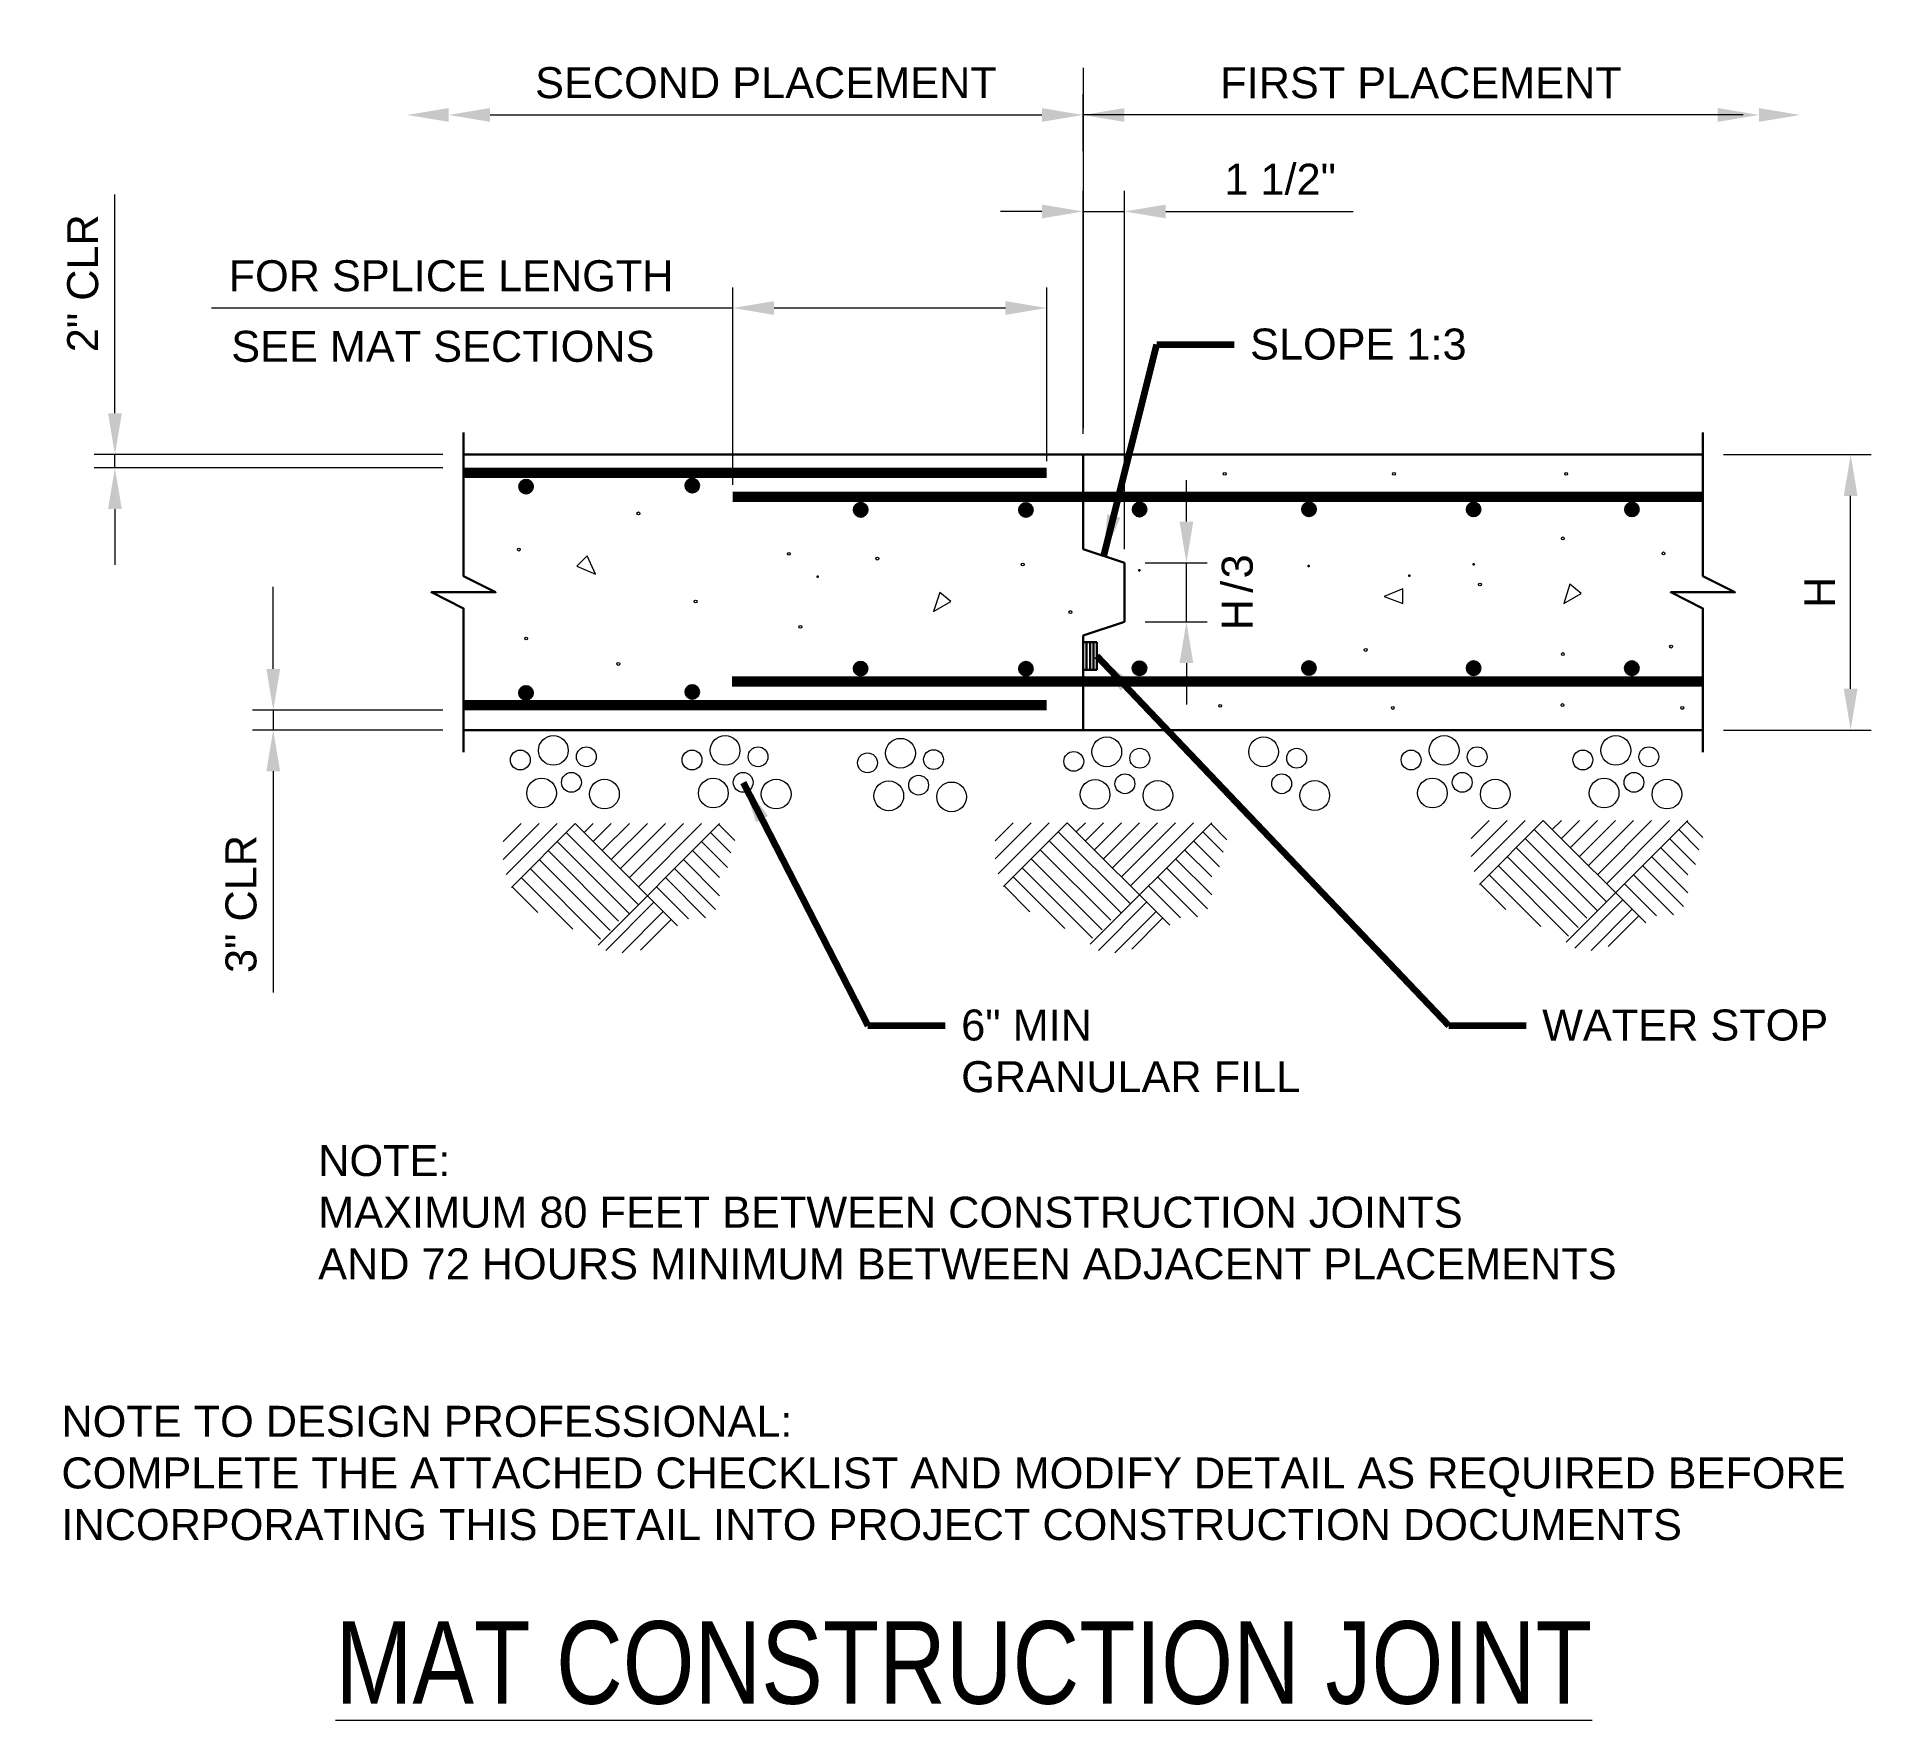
# Model space of a CAD drawing. Header units: inches. Extents: x 660.7 to 727.3, y 555.1 to 616.3.
import ezdxf
from ezdxf.enums import TextEntityAlignment as Align

# ---------------------------------------------------------------- set-up
doc = ezdxf.new("R2010")
doc.units = ezdxf.units.IN
doc.header["$LTSCALE"] = 5
doc.header["$MEASUREMENT"] = 0
doc.linetypes.add('HIDDEN', pattern=[0.375, 0.25, -0.125])
for name, color, linetype, lineweight in [('S-ANNO-DIMS', 1, 'Continuous', 20), ('S-ANNO-TEXT', 7, 'Continuous', 20), ('S-DELT-PATT', 7, 'Continuous', 15), ('S-DETL', 3, 'Continuous', 30)]:
    doc.layers.add(name, color=color, linetype=linetype, lineweight=lineweight)
doc.styles.add('Romans', font='arial.ttf')
doc.dimstyles.get("Standard").update_dxf_attribs({"dimtxt": 0.18, "dimasz": 0.18, "dimexe": 0.18, "dimexo": 0.0625, "dimgap": 0.09, "dimtad": 0, "dimtih": 1, "dimtoh": 1, "dimdec": 4, "dimzin": 0, "dimdsep": 46, "dimtxsty": 'Standard', "dimcen": 0.09, "dimadec": 0, "dimazin": 0, "dimtfac": 1, "dimtdec": 4, "dimtofl": 0, "dimtmove": 0, "dimatfit": 3, "dimfxl": 1, "dimtolj": 1, "dimtzin": 0, "dimarcsym": 0})

# ---------------------------------------------------------------- blocks, each defined once
blk = doc.blocks.new('*D4')
at = {"layer": 'Defpoints', "color": 0, "transparency": 16777216}
for p in [(700.171, 609.908), (698.671, 601.078), (700.171, 596.898)]:
    blk.add_point(p, dxfattribs=at)
at = {"layer": 'S-ANNO-DIMS', "transparency": 16777216}
for p, q in [((698.671, 601.828), (698.671, 610.658)), ((700.171, 597.648), (700.171, 610.658)), ((697.171, 609.908), (695.671, 609.908)), ((698.671, 609.908), (700.171, 609.908)), ((701.671, 609.908), (708.479, 609.908))]:
    blk.add_line(p, q, dxfattribs=at)
for points in [[(697.171, 610.158), (697.171, 609.658), (698.671, 609.908)], [(701.671, 610.158), (701.671, 609.658), (700.171, 609.908)]]:
    blk.add_solid(points, dxfattribs=at)
at = {"layer": 'S-ANNO-DIMS', "transparency": 16777216, "insert": (705.825, 611.071), "char_height": 1.125, "attachment_point": 5, "style": 'Romans'}
blk.add_mtext('\\A1;1 1/2"', dxfattribs=at)
blk = doc.blocks.new('*D0')
at = {"layer": 'Defpoints', "color": 0, "transparency": 16777216}
for p in [(721.171, 601.078), (726.54, 601.078), (721.171, 591.078)]:
    blk.add_point(p, dxfattribs=at)
at = {"layer": 'S-ANNO-DIMS', "transparency": 16777216}
for p, q in [((721.921, 601.078), (727.29, 601.078)), ((726.54, 592.578), (726.54, 599.578)), ((721.921, 591.078), (727.29, 591.078))]:
    blk.add_line(p, q, dxfattribs=at)
for points in [[(726.29, 599.578), (726.79, 599.578), (726.54, 601.078)], [(726.29, 592.578), (726.79, 592.578), (726.54, 591.078)]]:
    blk.add_solid(points, dxfattribs=at)
at = {"layer": 'S-ANNO-DIMS', "transparency": 16777216, "insert": (725.415, 596.078), "char_height": 1.125, "attachment_point": 5, "rotation": 90, "style": 'Romans'}
blk.add_mtext('\\A1;H', dxfattribs=at)
blk = doc.blocks.new('*D1')
at = {"layer": 'Defpoints', "color": 0, "transparency": 16777216}
for p in [(697.346, 606.402), (697.346, 600.089), (685.949, 599.228)]:
    blk.add_point(p, dxfattribs=at)
at = {"layer": 'S-ANNO-DIMS', "transparency": 16777216}
for p, q in [((685.949, 599.978), (685.949, 607.152)), ((697.346, 600.839), (697.346, 607.152)), ((685.949, 606.402), (667.018, 606.402)), ((695.846, 606.402), (687.449, 606.402))]:
    blk.add_line(p, q, dxfattribs=at)
for points in [[(687.449, 606.652), (687.449, 606.152), (685.949, 606.402)], [(695.846, 606.652), (695.846, 606.152), (697.346, 606.402)]]:
    blk.add_solid(points, dxfattribs=at)
at = {"layer": 'S-ANNO-DIMS', "transparency": 16777216, "insert": (675.718, 607.566), "char_height": 1.125, "attachment_point": 5, "style": 'Romans'}
blk.add_mtext('\\A1;FOR SPLICE LENGTH', dxfattribs=at)
blk = doc.blocks.new('*D2')
at = {"layer": 'Defpoints', "color": 0, "transparency": 16777216}
for p in [(675.634, 613.413), (698.671, 613.413), (698.671, 611.346)]:
    blk.add_point(p, dxfattribs=at)
at = {"layer": 'S-ANNO-DIMS', "transparency": 16777216}
for p, q in [((698.671, 612.096), (698.671, 614.163)), ((677.134, 613.413), (697.171, 613.413))]:
    blk.add_line(p, q, dxfattribs=at)
for points in [[(677.134, 613.663), (677.134, 613.163), (675.634, 613.413)], [(697.171, 613.663), (697.171, 613.163), (698.671, 613.413)]]:
    blk.add_solid(points, dxfattribs=at)
at = {"layer": 'S-ANNO-DIMS', "transparency": 16777216, "insert": (687.152, 614.577), "char_height": 1.125, "attachment_point": 5, "style": 'Romans'}
blk.add_mtext('\\A1;SECOND PLACEMENT', dxfattribs=at)
blk = doc.blocks.new('*D3')
at = {"layer": 'Defpoints', "color": 0, "transparency": 16777216}
for p in [(698.671, 613.413), (723.207, 613.413), (698.671, 611.346)]:
    blk.add_point(p, dxfattribs=at)
at = {"layer": 'S-ANNO-DIMS', "transparency": 16777216}
for p, q in [((698.671, 612.096), (698.671, 614.163)), ((721.707, 613.413), (700.171, 613.413))]:
    blk.add_line(p, q, dxfattribs=at)
for points in [[(700.171, 613.663), (700.171, 613.163), (698.671, 613.413)], [(721.707, 613.663), (721.707, 613.163), (723.207, 613.413)]]:
    blk.add_solid(points, dxfattribs=at)
at = {"layer": 'S-ANNO-DIMS', "transparency": 16777216, "insert": (710.939, 614.576), "char_height": 1.125, "attachment_point": 5, "style": 'Romans'}
blk.add_mtext('\\A1;FIRST PLACEMENT', dxfattribs=at)
blk = doc.blocks.new('*D5')
at = {"layer": 'Defpoints', "color": 0, "transparency": 16777216}
for p in [(663.513, 601.078), (676.171, 601.078), (676.175, 600.599)]:
    blk.add_point(p, dxfattribs=at)
at = {"layer": 'S-ANNO-DIMS', "transparency": 16777216}
for p, q in [((663.513, 602.578), (663.513, 610.525)), ((675.421, 601.078), (662.763, 601.078)), ((663.513, 600.599), (663.513, 601.078)), ((675.425, 600.599), (662.763, 600.599)), ((663.513, 599.099), (663.513, 597.599))]:
    blk.add_line(p, q, dxfattribs=at)
for points in [[(663.263, 602.578), (663.763, 602.578), (663.513, 601.078)], [(663.263, 599.099), (663.763, 599.099), (663.513, 600.599)]]:
    blk.add_solid(points, dxfattribs=at)
at = {"layer": 'S-ANNO-DIMS', "transparency": 16777216, "insert": (662.349, 607.302), "char_height": 1.125, "attachment_point": 5, "rotation": 90, "style": 'Romans'}
blk.add_mtext('\\A1;2" CLR', dxfattribs=at)
blk = doc.blocks.new('*D6')
at = {"layer": 'Defpoints', "color": 0, "transparency": 16777216}
for p in [(676.175, 591.797), (669.261, 591.078), (676.171, 591.078)]:
    blk.add_point(p, dxfattribs=at)
at = {"layer": 'S-ANNO-DIMS', "transparency": 16777216}
for p, q in [((669.261, 593.297), (669.261, 594.797)), ((675.425, 591.797), (668.511, 591.797)), ((669.261, 591.797), (669.261, 591.078)), ((675.421, 591.078), (668.511, 591.078)), ((669.261, 589.578), (669.261, 581.548))]:
    blk.add_line(p, q, dxfattribs=at)
for points in [[(669.011, 593.297), (669.511, 593.297), (669.261, 591.797)], [(669.011, 589.578), (669.511, 589.578), (669.261, 591.078)]]:
    blk.add_solid(points, dxfattribs=at)
at = {"layer": 'S-ANNO-DIMS', "transparency": 16777216, "insert": (668.097, 584.761), "char_height": 1.125, "attachment_point": 5, "rotation": 90, "style": 'Romans'}
blk.add_mtext('\\A1;3" CLR', dxfattribs=at)
blk = doc.blocks.new('*D7')
at = {"layer": 'Defpoints', "color": 0, "transparency": 16777216}
for p in [(700.171, 597.148), (702.421, 597.148), (700.171, 595.009)]:
    blk.add_point(p, dxfattribs=at)
at = {"layer": 'S-ANNO-DIMS', "transparency": 16777216}
for p, q in [((702.421, 598.648), (702.421, 600.148)), ((700.921, 597.148), (703.171, 597.148)), ((702.421, 595.009), (702.421, 597.148)), ((700.921, 595.009), (703.171, 595.009)), ((702.421, 593.509), (702.421, 592.009))]:
    blk.add_line(p, q, dxfattribs=at)
for points in [[(702.171, 598.648), (702.671, 598.648), (702.421, 597.148)], [(702.171, 593.509), (702.671, 593.509), (702.421, 595.009)]]:
    blk.add_solid(points, dxfattribs=at)
at = {"layer": 'S-ANNO-DIMS', "transparency": 16777216, "insert": (704.272, 596.078), "char_height": 1.125, "attachment_point": 5, "rotation": 90, "style": 'Romans'}
blk.add_mtext('\\A1;{\\T1.2;H/}3', dxfattribs=at)

msp = doc.modelspace()

# ---------------------------------------------------------------- hatches: boundary and pattern name
at = {"layer": 'S-DETL', "linetype": 'Continuous'}
h = msp.add_hatch(color=256, dxfattribs=at)
h.dxf.hatch_style = 1
h.paths.add_polyline_path([(678.19196, 599.917251, 1), (678.69196, 599.917251, 1)])
h = msp.add_hatch(color=256, dxfattribs=at)
h.dxf.hatch_style = 1
h.paths.add_polyline_path([(684.228744, 599.952246, 1), (684.728744, 599.952246, 1)])
h = msp.add_hatch(color=256, dxfattribs=at)
h.dxf.hatch_style = 1
h.paths.add_polyline_path([(690.342252, 599.075167, 1), (690.842252, 599.075167, 1)])
h = msp.add_hatch(color=256, dxfattribs=at)
h.dxf.hatch_style = 1
h.paths.add_polyline_path([(696.344193, 599.070518, 1), (696.844193, 599.070518, 1)])
h = msp.add_hatch(color=256, dxfattribs=at)
h.dxf.hatch_style = 1
h.paths.add_polyline_path([(700.468817, 599.087625, 1), (700.968817, 599.087625, 1)])
h = msp.add_hatch(color=256, dxfattribs=at)
h.dxf.hatch_style = 1
h.paths.add_polyline_path([(706.621466, 599.0928, 1), (707.121466, 599.0928, 1)])
h = msp.add_hatch(color=256, dxfattribs=at)
h.dxf.hatch_style = 1
h.paths.add_polyline_path([(712.600462, 599.090192, 1), (713.100462, 599.090192, 1)])
h = msp.add_hatch(color=256, dxfattribs=at)
h.dxf.hatch_style = 1
h.paths.add_polyline_path([(718.347985, 599.08865, 1), (718.847985, 599.08865, 1)])
h = msp.add_hatch(color=256, dxfattribs=at)
h.dxf.hatch_style = 1
h.paths.add_polyline_path([(700.466197, 593.322304, 1), (700.966197, 593.322304, 1)])
h = msp.add_hatch(color=256, dxfattribs=at)
h.dxf.hatch_style = 1
h.paths.add_polyline_path([(706.618846, 593.32683, 1), (707.118846, 593.32683, 1)])
h = msp.add_hatch(color=256, dxfattribs=at)
h.dxf.hatch_style = 1
h.paths.add_polyline_path([(712.597842, 593.324222, 1), (713.097842, 593.324222, 1)])
h = msp.add_hatch(color=256, dxfattribs=at)
h.dxf.hatch_style = 1
h.paths.add_polyline_path([(718.345365, 593.32268, 1), (718.845365, 593.32268, 1)])
h = msp.add_hatch(color=256, dxfattribs=at)
h.dxf.hatch_style = 1
h.paths.add_polyline_path([(690.339632, 593.309845, 1), (690.839632, 593.309845, 1)])
h = msp.add_hatch(color=256, dxfattribs=at)
h.dxf.hatch_style = 1
h.paths.add_polyline_path([(696.341573, 593.305196, 1), (696.841573, 593.305196, 1)])
h = msp.add_hatch(color=256, dxfattribs=at)
h.dxf.hatch_style = 1
h.paths.add_polyline_path([(678.18934, 592.42446, 1), (678.68934, 592.42446, 1)])
h = msp.add_hatch(color=256, dxfattribs=at)
h.dxf.hatch_style = 1
h.paths.add_polyline_path([(684.226124, 592.459455, 1), (684.726124, 592.459455, 1)])

# ---------------------------------------------------------------- linework, layer by layer
at = {"layer": 'S-ANNO-DIMS', "color": 1, "linetype": 'Continuous'}
for p, q in [((698.670527, 615.125304), (698.670527, 602.034533)), ((722.631167, 613.412945), (698.670527, 613.412945))]:
    msp.add_line(p, q, dxfattribs=at)
at = {"layer": 'S-ANNO-DIMS'}
for p, q in [((663.512759, 598.578314), (663.512759, 597.078314)), ((669.261468, 594.778175), (669.261468, 596.278175))]:
    msp.add_line(p, q, dxfattribs=at)
at = {"layer": 'S-ANNO-DIMS', "color": 1, "linetype": 'Continuous'}
for points in [[(675.633976, 613.162945), (675.633976, 613.662945), (674.133976, 613.412945)], [(700.170527, 613.162945), (700.170527, 613.662945), (698.670527, 613.412945)], [(723.207077, 613.662945), (723.207077, 613.162945), (724.707077, 613.412945)]]:
    msp.add_solid(points, dxfattribs=at)
at = {"layer": 'S-DELT-PATT'}
for p, q in [((677.605102, 586.3727), (678.916082, 587.683681)), ((677.605102, 587.02819), (678.260592, 587.683681)), ((677.715716, 585.827824), (679.571572, 587.683681)), ((677.907078, 585.363696), (680.227062, 587.683681)), ((680.227062, 587.683681), (683.944781, 583.965962)), ((680.554807, 587.355936), (680.882552, 587.683681)), ((680.882552, 587.02819), (681.538043, 587.683681)), ((681.057527, 583.270225), (685.470983, 587.683681)), ((681.210298, 586.700445), (682.193533, 587.683681)), ((681.538043, 586.3727), (682.849023, 587.683681)), ((681.865788, 586.044955), (683.504513, 587.683681)), ((682.193533, 585.71721), (684.160003, 587.683681)), ((682.521278, 585.389465), (684.815493, 587.683681)), ((685.438864, 587.651562), (686.023176, 587.067241)), ((695.473335, 586.401038), (696.784315, 587.712019)), ((695.473335, 587.056529), (696.128825, 587.712019)), ((695.583949, 585.856162), (697.439806, 587.712019)), ((695.775311, 585.392034), (698.095296, 587.712019)), ((698.095296, 587.712019), (701.813014, 583.9943)), ((698.423041, 587.384274), (698.750786, 587.712019)), ((698.750786, 587.056529), (699.406276, 587.712019)), ((698.925761, 583.298563), (703.339217, 587.712019)), ((699.078531, 586.728784), (700.061766, 587.712019)), ((699.406276, 586.401038), (700.717256, 587.712019)), ((699.734021, 586.073293), (701.372746, 587.712019)), ((700.061766, 585.745548), (702.028236, 587.712019)), ((700.389511, 585.417803), (702.683727, 587.712019)), ((703.307098, 587.6799), (703.89141, 587.095579)), ((712.75732, 586.480545), (714.0683, 587.791526)), ((712.75732, 587.136036), (713.41281, 587.791526)), ((712.867934, 585.935669), (714.72379, 587.791526)), ((713.059296, 585.471541), (715.37928, 587.791526)), ((715.37928, 587.791526), (719.096999, 584.073807)), ((715.707026, 587.463781), (716.034771, 587.791526)), ((716.034771, 587.136036), (716.690261, 587.791526)), ((716.209746, 583.37807), (720.623202, 587.791526)), ((716.362516, 586.80829), (717.345751, 587.791526)), ((716.690261, 586.480545), (718.001241, 587.791526)), ((717.018006, 586.1528), (718.656731, 587.791526)), ((717.345751, 585.825055), (719.312221, 587.791526)), ((717.673496, 585.49731), (719.967711, 587.791526)), ((720.591082, 587.759407), (721.175395, 587.175086)), ((679.571572, 587.02819), (682.198219, 584.401543)), ((679.899317, 587.355936), (682.508914, 584.746339)), ((684.815493, 587.02819), (685.757818, 586.085858)), ((685.143238, 587.355936), (685.880984, 586.618181)), ((697.439806, 587.056529), (700.066453, 584.429881)), ((697.767551, 587.384274), (700.377147, 584.774677)), ((702.683727, 587.056529), (703.626051, 586.114196)), ((703.011472, 587.384274), (703.749218, 586.64652)), ((714.72379, 587.136036), (717.350438, 584.509388)), ((715.051535, 587.463781), (717.661132, 584.854184)), ((719.967711, 587.136036), (720.910036, 586.193703)), ((720.295456, 587.463781), (721.033202, 586.726026)), ((678.916082, 586.3727), (681.491585, 583.797198)), ((679.243827, 586.700445), (681.802279, 584.141985)), ((684.160003, 586.3727), (685.470983, 585.06172)), ((684.487748, 586.700445), (685.470983, 585.71721)), ((696.784315, 586.401038), (699.359818, 583.825536)), ((697.11206, 586.728784), (699.670512, 584.170324)), ((702.028236, 586.401038), (703.339217, 585.090058)), ((702.355981, 586.728784), (703.339217, 585.745548)), ((714.0683, 586.480545), (716.643803, 583.905043)), ((714.396045, 586.80829), (716.954497, 584.249831)), ((719.312221, 586.480545), (720.623202, 585.169565)), ((719.639966, 586.80829), (720.623202, 585.825055)), ((678.260592, 585.71721), (680.137121, 583.840673)), ((678.588337, 586.044955), (681.146789, 583.486495)), ((683.504513, 585.71721), (684.958275, 584.26344)), ((683.832258, 586.044955), (685.320122, 584.557091)), ((696.128825, 585.745548), (698.005354, 583.869011)), ((696.45657, 586.073293), (699.015022, 583.514833)), ((701.372746, 585.745548), (702.826509, 584.291778)), ((701.700491, 586.073293), (703.188356, 584.585429)), ((713.41281, 585.825055), (715.289339, 583.948518)), ((713.740555, 586.1528), (716.299007, 583.59434)), ((718.656731, 585.825055), (720.110494, 584.371285)), ((718.984476, 586.1528), (720.47234, 584.664936)), ((677.932847, 585.389465), (678.871738, 584.450574)), ((683.176768, 585.389465), (684.340714, 584.225511)), ((695.80108, 585.417803), (696.739971, 584.478912)), ((701.045001, 585.417803), (702.208947, 584.253849)), ((713.085065, 585.49731), (714.023956, 584.558419)), ((718.328986, 585.49731), (719.492932, 584.333356)), ((681.333415, 583.075673), (683.072316, 584.814573)), ((681.930099, 582.990434), (683.413277, 584.473612)), ((699.225036, 583.075307), (700.963937, 584.814208)), ((699.82172, 582.990069), (701.304898, 584.473246)), ((716.519973, 583.16018), (718.258873, 584.89908)), ((717.116657, 583.074941), (718.599835, 584.558119)), ((717.730384, 583.211324), (718.838507, 584.319447)), ((682.594724, 583.079239), (683.702846, 584.187361)), ((700.435448, 583.126452), (701.54357, 584.234574))]:
    msp.add_line(p, q, dxfattribs=at)
at = {"layer": 'S-DELT-PATT', "flags": 128}
for points in [[(703.863487, 600.382701, -1), (703.759807, 600.382701, -1)], [(710.009488, 600.382701, -1), (709.905808, 600.382701, -1)], [(716.260549, 600.382701, -1), (716.156869, 600.382701, -1)], [(682.572193, 598.944048, -1), (682.468513, 598.944048, -1)], [(678.230241, 597.627824, -1), (678.126561, 597.627824, -1)], [(716.139448, 598.035792, -1), (716.035768, 598.035792, -1)], [(688.033204, 597.474131, -1), (687.929524, 597.474131, -1)], [(691.248855, 597.302232, -1), (691.145175, 597.302232, -1)], [(696.529104, 597.089903, -1), (696.425424, 597.089903, -1)], [(719.796682, 597.491381, -1), (719.693002, 597.491381, -1)], [(713.130299, 596.361939, -1), (713.026619, 596.361939, -1)], [(684.650222, 595.745097, -1), (684.546542, 595.745097, -1)], [(698.259042, 595.360867, -1), (698.155362, 595.360867, -1)], [(678.499343, 594.400291, -1), (678.395663, 594.400291, -1)], [(688.456079, 594.822946, -1), (688.352399, 594.822946, -1)], [(708.981594, 593.985554, -1), (708.877914, 593.985554, -1)], [(716.139448, 593.836046, -1), (716.035768, 593.836046, -1)], [(720.06903, 594.108252, -1), (719.96535, 594.108252, -1)], [(681.843885, 593.47814, -1), (681.740205, 593.47814, -1)], [(703.696782, 591.958947, -1), (703.593102, 591.958947, -1)], [(709.966611, 591.879959, -1), (709.862931, 591.879959, -1)], [(716.131065, 591.985278, -1), (716.027385, 591.985278, -1)], [(720.477797, 591.879959, -1), (720.374117, 591.879959, -1)]]:
    msp.add_lwpolyline(points, format="xyb", close=True, dxfattribs=at)
for points in [[(680.28794, 597.027904), (680.962203, 596.740254), (680.662833, 597.402797)], [(716.348559, 596.36867), (716.128268, 595.669496), (716.758337, 596.032261)], [(693.461395, 596.076644), (693.241104, 595.37747), (693.871173, 595.740235)], [(710.28317, 596.199676), (709.602995, 595.926299), (710.28317, 595.669498)]]:
    msp.add_lwpolyline(points, close=True, dxfattribs=at)
at = {"layer": 'S-DELT-PATT'}
for centre, radius in [((678.233032, 589.989652), 0.359986), ((679.432046, 590.337826), 0.539978), ((680.631061, 590.10571), 0.359986), ((684.467847, 589.989652), 0.359986), ((685.666862, 590.337826), 0.539978), ((686.865876, 590.10571), 0.359986), ((690.839194, 589.887368), 0.359986), ((692.038208, 590.235541), 0.539978), ((693.237223, 590.003426), 0.359986), ((698.329606, 589.93851), 0.359986), ((699.52862, 590.286683), 0.539978), ((700.727635, 590.054568), 0.359986), ((705.223457, 590.286683), 0.539978), ((706.422472, 590.054568), 0.359986), ((710.579651, 589.989652), 0.359986), ((711.778666, 590.337826), 0.539978), ((712.97768, 590.10571), 0.359986), ((716.814467, 589.989652), 0.359986), ((718.013482, 590.337826), 0.539978), ((719.212496, 590.10571), 0.359986), ((679.006438, 588.790638), 0.539978), ((680.089395, 589.177435), 0.359986), ((681.288597, 588.752014), 0.539978), ((685.241254, 588.790638), 0.539978), ((686.324211, 589.177435), 0.359986), ((687.523413, 588.752014), 0.539978), ((691.6126, 588.688353), 0.539978), ((692.695557, 589.07515), 0.359986), ((693.894759, 588.64973), 0.539978), ((699.103012, 588.739495), 0.539978), ((700.185969, 589.126292), 0.359986), ((701.385171, 588.700872), 0.539978), ((705.880806, 589.126292), 0.359986), ((707.080008, 588.700872), 0.539978), ((711.353058, 588.790638), 0.539978), ((712.436015, 589.177435), 0.359986), ((713.635217, 588.752014), 0.539978), ((717.587874, 588.790638), 0.539978), ((718.67083, 589.177435), 0.359986), ((719.870032, 588.752014), 0.539978)]:
    msp.add_circle(centre, radius, dxfattribs=at)
at = {"layer": 'S-DETL', "color": 80, "linetype": 'Continuous'}
msp.add_line((676.170527, 601.07833), (721.170527, 601.07833), dxfattribs=at)
at = {"layer": 'S-DETL', "linetype": 'Continuous'}
for p, q in [((676.170527, 601.078314), (721.170527, 601.078314)), ((698.670527, 597.648038), (698.670527, 601.07833)), ((700.170527, 597.148038), (698.670527, 597.648038)), ((700.170527, 597.148038), (700.170527, 595.008606)), ((700.170527, 595.008606), (698.670527, 594.508606)), ((698.670527, 591.07833), (698.670527, 594.508606)), ((698.670527, 594.270893), (698.670527, 593.265893)), ((698.670527, 594.270893), (699.173027, 594.270893)), ((698.796152, 594.270893), (698.796152, 593.265893)), ((698.921777, 594.270893), (698.921777, 593.265893)), ((699.047402, 594.270893), (699.047402, 593.265893)), ((699.173027, 594.270893), (699.173027, 593.265893)), ((698.670527, 593.265893), (699.173027, 593.265893)), ((676.170527, 591.07833), (721.170527, 591.07833))]:
    msp.add_line(p, q, dxfattribs=at)
for points in [[(676.175395, 590.279588), (676.175395, 595.495906), (675.005622, 596.078338), (677.335431, 596.078338), (676.175395, 596.660769), (676.175395, 601.877102)], [(721.175395, 590.279572), (721.175395, 595.49589), (720.005622, 596.078322), (722.335431, 596.078322), (721.175395, 596.660754), (721.175395, 601.877086)]]:
    msp.add_lwpolyline(points, dxfattribs=at)
at = {"layer": 'S-DETL', "const_width": 0.375}
for points in [[(676.170527, 600.411663), (697.346323, 600.411663)], [(685.9491, 599.544907), (721.186441, 599.544907)]]:
    msp.add_lwpolyline(points, dxfattribs=at)
at = {"layer": 'S-DETL', "linetype": 'Continuous', "const_width": 0.375}
for points in [[(685.921252, 592.84068), (721.171252, 592.84068)], [(676.175395, 591.984556), (697.351191, 591.984556)]]:
    msp.add_lwpolyline(points, dxfattribs=at)
at = {"layer": 'S-DETL', "linetype": 'Continuous'}
for centre in [(678.44196, 599.917251), (684.478744, 599.952246), (690.592252, 599.075167), (696.594193, 599.070518), (700.718817, 599.087625), (706.871466, 599.0928), (712.850462, 599.090192), (718.597985, 599.08865), (700.716197, 593.322304), (706.868846, 593.32683), (712.847842, 593.324222), (718.595365, 593.32268), (690.589632, 593.309845), (696.591573, 593.305196), (678.43934, 592.42446), (684.476124, 592.459455)]:
    msp.add_circle(centre, 0.25, dxfattribs=at)
at = {"layer": 'S-DETL', "color": 7, "linetype": 'HIDDEN'}
for p in [(706.860419, 597.030142), (712.85124, 597.093824), (689.029609, 596.649802), (700.710266, 596.875663), (710.509167, 596.678399), (696.607963, 593.307429), (700.653402, 593.322598), (703.176791, 592.962334), (712.794376, 593.290759), (718.595564, 593.050144)]:
    msp.add_point(p, dxfattribs=at)

# ---------------------------------------------------------------- texts
at = {"layer": 'S-ANNO-DIMS', "color": 1, "linetype": 'Continuous', "style": 'Romans'}
msp.add_text('SEE MAT SECTIONS', height=1.125, dxfattribs=at).set_placement((675.421094, 605.573071), align=Align.TOP_CENTER)
at = {"layer": 'S-ANNO-TEXT', "style": 'Romans', "width": 0.8}
msp.add_text('%%UMAT CONSTRUCTION JOINT', height=3, dxfattribs=at).set_placement((671.522971, 555.718297))
at = {"layer": 'S-ANNO-TEXT', "attachment_point": 1, "style": 'Romans'}
for s, insert, char_height in [('\\A1;SLOPE 1:3', (704.732587, 605.656096), 1.125), ('\\A1;6" MIN \\PGRANULAR FILL', (694.242482, 580.92849), 1.125), ('\\A1;WATER STOP', (715.33604, 580.92849), 1.125), ('\\A1;NOTE:\\PMAXIMUM 80 FEET BETWEEN CONSTRUCTION JOINTS \\PAND 72 HOURS MINIMUM BETWEEN ADJACENT PLACEMENTS', (670.894219, 576.006416), 1.125), ('NOTE TO DESIGN PROFESSIONAL: \\PCOMPLETE THE ATTACHED CHECKLIST AND MODIFY DETAIL AS REQUIRED BEFORE \\PINCORPORATING THIS DETAIL INTO PROJECT CONSTRUCTION DOCUMENTS', (661.570163, 566.538045), 1.12499999)]:
    msp.add_mtext(s, dxfattribs=dict(at, insert=insert, char_height=char_height))

# ---------------------------------------------------------------- dimensions: what is measured, and where the dimension line sits
at = {"layer": 'S-ANNO-DIMS'}
for base, p1, p2, text, picture, middle in [((698.670527, 613.412945), (675.633976, 613.412945), (698.670527, 611.346146), 'SECOND PLACEMENT', '*D2', (687.152251, 613.412945)), ((697.346323, 606.402065), (685.9491, 599.228285), (697.346323, 600.088739), 'FOR SPLICE LENGTH', '*D1', (675.718403, 606.402065))]:
    dim = msp.add_linear_dim(base=base, p1=p1, p2=p2, text=text, dimstyle='Standard', override={"dimscale": 12, "dimtxt": 0.09375, "dimasz": 0.125, "dimexe": 0.0625, "dimgap": 0.0625, "dimtih": 0, "dimtoh": 0, "dimdec": 5, "dimrnd": 0.03125, "dimzin": 7, "dimlunit": 4, "dimtxsty": 'Romans', "dimcen": 0.125, "dimclrd": 256, "dimclre": 256, "dimclrt": 256, "dimadec": 4, "dimtdec": 5, "dimtofl": 1, "dimtvp": 1, "dimfrac": 2, "dimtzin": 3, "dimlwd": 65535, "dimlwe": 65535}, dxfattribs=at)
    dim.commit()
    dim.dimension.update_dxf_attribs({"geometry": picture, "text_midpoint": middle, "dimtype": 128})
for base, p1, p2, angle, text, override, picture, middle in [((698.670527, 613.412945), (723.207077, 613.412945), (698.670527, 611.346146), 180, 'FIRST PLACEMENT', {"dimscale": 12, "dimtxt": 0.09375, "dimasz": 0.125, "dimexe": 0.0625, "dimgap": 0.0625, "dimtih": 0, "dimtoh": 0, "dimdec": 5, "dimrnd": 0.03125, "dimzin": 7, "dimlunit": 4, "dimtxsty": 'Romans', "dimcen": 0.125, "dimclrd": 256, "dimclre": 256, "dimclrt": 256, "dimadec": 4, "dimtdec": 5, "dimtofl": 1, "dimtvp": 1, "dimfrac": 2, "dimtzin": 3, "dimlwd": 65535, "dimlwe": 65535}, '*D3', (710.938802, 613.412945)), ((663.512759, 601.07833), (676.175395, 600.599163), (676.170527, 601.07833), 90, '2" CLR', {"dimscale": 12, "dimtxt": 0.09375, "dimasz": 0.125, "dimexe": 0.0625, "dimgap": 0.0625, "dimtih": 0, "dimtoh": 0, "dimdec": 5, "dimrnd": 0.03125, "dimzin": 7, "dimlunit": 4, "dimtxsty": 'Romans', "dimcen": 0.125, "dimclrd": 256, "dimclre": 256, "dimclrt": 256, "dimadec": 4, "dimtdec": 5, "dimtofl": 1, "dimtvp": 1, "dimfrac": 2, "dimtzin": 3, "dimlwd": 65535, "dimlwe": 65535}, '*D5', (663.512759, 607.301641)), ((726.54024, 601.07833), (721.170527, 591.07833), (721.170527, 601.07833), 90, 'H', {"dimscale": 12, "dimtxt": 0.09375, "dimasz": 0.125, "dimexe": 0.0625, "dimgap": 0.0625, "dimtih": 0, "dimtoh": 0, "dimdec": 5, "dimrnd": 0.03125, "dimzin": 7, "dimlunit": 4, "dimtxsty": 'Romans', "dimcen": 0.125, "dimclrd": 256, "dimclre": 256, "dimclrt": 256, "dimadec": 4, "dimtdec": 5, "dimtofl": 1, "dimtvp": 1, "dimfrac": 2, "dimtzin": 3, "dimlwd": 65535, "dimlwe": 65535}, '*D0', (726.54024, 596.078322)), ((702.420527, 597.148038), (700.170527, 595.008606), (700.170527, 597.148038), 90, '{\\T1.2;H/}3', {"dimscale": 12, "dimtxt": 0.09375, "dimasz": 0.125, "dimexe": 0.0625, "dimgap": 0.0625, "dimtih": 0, "dimtoh": 0, "dimdec": 5, "dimrnd": 0.03125, "dimzin": 7, "dimlunit": 4, "dimtxsty": 'Romans', "dimcen": 0.125, "dimclrd": 256, "dimclre": 256, "dimclrt": 256, "dimadec": 4, "dimtdec": 5, "dimtofl": 1, "dimtmove": 2, "dimtvp": 1, "dimfrac": 2, "dimtzin": 3, "dimlwd": 65535, "dimlwe": 65535}, '*D7', (704.271649, 596.078322)), ((669.261468, 591.07833), (676.175395, 591.797056), (676.170527, 591.07833), 270, '3" CLR', {"dimscale": 12, "dimtxt": 0.09375, "dimasz": 0.125, "dimexe": 0.0625, "dimgap": 0.0625, "dimtih": 0, "dimtoh": 0, "dimdec": 5, "dimrnd": 0.03125, "dimzin": 7, "dimlunit": 4, "dimtxsty": 'Romans', "dimcen": 0.125, "dimclrd": 256, "dimclre": 256, "dimclrt": 256, "dimadec": 4, "dimtdec": 5, "dimtofl": 1, "dimtvp": 1, "dimfrac": 2, "dimtzin": 3, "dimlwd": 65535, "dimlwe": 65535}, '*D6', (669.261468, 584.761256))]:
    dim = msp.add_linear_dim(base=base, p1=p1, p2=p2, angle=angle, text=text, dimstyle='Standard', override=override, dxfattribs=at)
    dim.commit()
    dim.dimension.update_dxf_attribs({"geometry": picture, "text_midpoint": middle, "dimtype": 128})
dim = msp.add_linear_dim(base=(700.170527, 609.907505), p1=(698.670527, 601.07833), p2=(700.170527, 596.898038), dimstyle='Standard', override={"dimscale": 12, "dimtxt": 0.09375, "dimasz": 0.125, "dimexe": 0.0625, "dimgap": 0.0625, "dimtih": 0, "dimtoh": 0, "dimdec": 5, "dimrnd": 0.03125, "dimzin": 7, "dimlunit": 4, "dimtxsty": 'Romans', "dimcen": 0.125, "dimclrd": 256, "dimclre": 256, "dimclrt": 256, "dimadec": 4, "dimtdec": 5, "dimtofl": 1, "dimtvp": 1, "dimfrac": 2, "dimtzin": 3, "dimlwd": 65535, "dimlwe": 65535}, dxfattribs=at)
dim.commit()
dim.dimension.update_dxf_attribs({"geometry": '*D4', "text_midpoint": (705.824815, 609.907505), "dimtype": 128})

# ---------------------------------------------------------------- leaders
at = {"layer": 'S-ANNO-TEXT'}
for points in [[(699.420527, 597.398038), (701.345123, 605.074027), (704.150518, 605.074027)], [(699.173027, 593.768393), (711.948577, 580.346422), (714.753972, 580.346422)], [(686.324211, 589.177435), (690.855018, 580.346422), (693.660414, 580.346422)]]:
    msp.add_leader(points, dimstyle='Standard', override={"dimscale": 12, "dimtxt": 0.09375, "dimasz": 0.125, "dimexe": 0.0625, "dimgap": 0.0625, "dimtih": 0, "dimtoh": 0, "dimdec": 5, "dimlfac": 12, "dimrnd": 0.03125, "dimzin": 7, "dimlunit": 4, "dimtxsty": 'Romans', "dimcen": 0.125, "dimclrd": 256, "dimclre": 256, "dimclrt": 256, "dimadec": 4, "dimtdec": 5, "dimtofl": 1, "dimtvp": 1, "dimfrac": 2, "dimtzin": 3, "dimlwd": 65535, "dimlwe": 65535}, dxfattribs=at)

doc.saveas('drawing.dxf')
